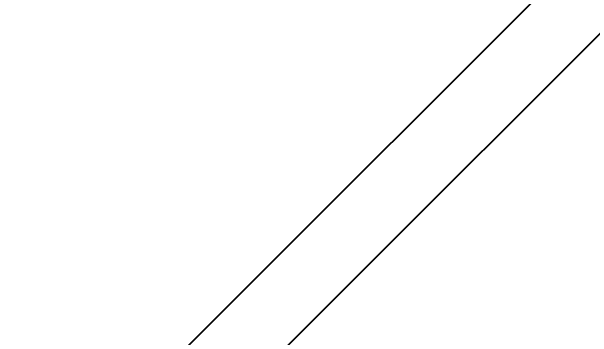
# Model space of a CAD drawing. Header units: inches. Extents: x 129892 to 140765, y 18172 to 24435.
# Drawn here: x 137795.1 to 137902.9, y 23291.4 to 23351.9 of the extents above; entities that cross this region are included whole.
import ezdxf

# ---------------------------------------------------------------- set-up
doc = ezdxf.new("R2010")
doc.units = ezdxf.units.IN
doc.header["$MEASUREMENT"] = 0
doc.header["$PDMODE"] = 66
doc.styles.add('EXCELSIOR', font='dim.shx', dxfattribs={"height": 45})
doc.dimstyles.new('EXCELSIOR', dxfattribs={"dimtxt": 50, "dimasz": 15, "dimexe": 20, "dimexo": 20, "dimgap": 10, "dimtad": 1, "dimdec": 0, "dimtxsty": 'EXCELSIOR', "dimblk": 'OBLIQUE', "dimcen": 2.5, "dimclrd": 1, "dimclre": 1, "dimclrt": 1, "dimadec": 0, "dimazin": 0, "dimtfac": 1, "dimtdec": 0, "dimtofl": 0, "dimtmove": 0, "dimatfit": 3, "dimfxl": 0, "dimlwd": 25, "dimarcsym": 0})

# ---------------------------------------------------------------- blocks, each defined once
blk = doc.blocks.new('_OBLIQUE')
at = {"color": 0, "linetype": 'ByBlock'}
blk.add_line((-0.5, -0.5), (0.5, 0.5), dxfattribs=at)
blk = doc.blocks.new('*D171')
at = {"color": 1, "lineweight": -2}
for p, q in [((138288.64, 23703.96), (138362.11, 23630.49)), ((137818.42, 23233.73), (137891.89, 23160.26))]:
    blk.add_line(p, q, dxfattribs=at)
at = {"color": 1, "lineweight": 25}
blk.add_line((137877.74, 23174.4), (138347.97, 23644.63), dxfattribs=at)
at = {"layer": 'Defpoints', "color": 0}
for p in [(138274.5, 23718.1), (138347.97, 23644.63), (137804.27, 23247.87)]:
    blk.add_point(p, dxfattribs=at)
at = {"color": 1, "lineweight": 25, "xscale": 15, "yscale": 15, "zscale": 15}
for p, rotation in [((138347.97, 23644.63), 44.99999999955784), ((137877.74, 23174.4), 224.9999999995578)]:
    blk.add_blockref('_OBLIQUE', p, dxfattribs=dict(at, rotation=rotation))
at = {"color": 1, "insert": (138089.88, 23432.5), "char_height": 45, "attachment_point": 5, "rotation": 45, "style": 'EXCELSIOR'}
blk.add_mtext('665', dxfattribs=at)

msp = doc.modelspace()

# ---------------------------------------------------------------- linework, layer by layer
msp.add_lwpolyline([(137804.27, 23247.87), (138274.5, 23718.1), (138265.31, 23727.29), (137795.08, 23257.06)], close=True)
at = {"color": 252}
msp.add_arc((137793.5, 23244), 675.36, 0.69509, 89.57907, dxfattribs=at)

# ---------------------------------------------------------------- dimensions: what is measured, and where the dimension line sits
dim = msp.add_linear_dim(base=(138347.97, 23644.63), p1=(137804.27, 23247.87), p2=(138274.5, 23718.1), angle=45, dimstyle='EXCELSIOR')
dim.commit()
dim.dimension.update_dxf_attribs({"geometry": '*D171', "text_midpoint": (138089.88, 23432.5)})

doc.saveas('drawing.dxf')
